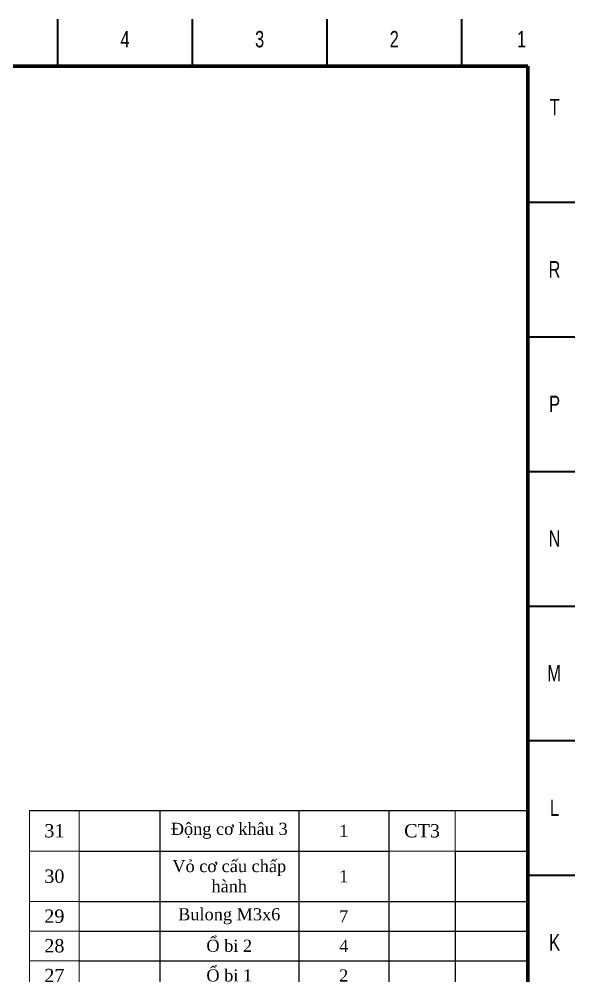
# Model space of a CAD drawing. Header units: millimetres. Extents: x 2 to 1187, y 2 to 839.
# Drawn here: x 980.1 to 1186.5, y 483.1 to 838.5 of the extents above; entities that cross this region are included whole.
import ezdxf

# ---------------------------------------------------------------- set-up
doc = ezdxf.new("R2010")
doc.units = ezdxf.units.MM
doc.styles.add('SLDTEXTSTYLE0', font='TXT', dxfattribs={"width": 0.75})

# ---------------------------------------------------------------- blocks, each defined once
blk = doc.blocks.new('*T38')
at = {"color": 0, "linetype": 'ByBlock', "lineweight": -2, "transparency": 16777216}
for p, q in [((0, 0), (185, 0)), ((48.36, 0), (48.36, -418.34)), ((99.93, 0), (99.93, -418.34)), ((133.39, 0), (133.39, -418.34)), ((185, 0), (185, -418.34)), ((18.41, -15.02), (133.39, -15.02)), ((158.08, -15.02), (185, -15.02)), ((158.08, -15.02), (158.08, -96.74)), ((18.41, -33.74), (185, -33.74)), ((18.41, -44.74), (185, -44.74)), ((18.41, -55.74), (185, -55.74)), ((18.41, -66.74), (185, -66.74)), ((18.41, -81.74), (185, -81.74)), ((18.41, -96.74), (185, -96.74)), ((18.41, -111.74), (133.39, -111.74)), ((158.08, -111.74), (185, -111.74)), ((18.41, -122.74), (133.39, -122.74)), ((158.08, -122.74), (185, -122.74)), ((158.08, -122.74), (158.08, -185.74)), ((18.41, -133.74), (185, -133.74)), ((18.41, -148.74), (185, -148.74)), ((18.41, -159.74), (185, -159.74)), ((18.41, -170.74), (185, -170.74)), ((18.41, -185.74), (185, -185.74)), ((18.41, -200.74), (133.39, -200.74)), ((158.08, -200.74), (185, -200.74)), ((158.08, -200.74), (158.08, -218.71)), ((18.41, -218.71), (185, -218.71)), ((18.41, -229.71), (133.39, -229.71)), ((158.08, -229.71), (185, -229.71)), ((18.41, -240.71), (133.39, -240.71)), ((158.08, -240.71), (185, -240.71)), ((158.08, -240.71), (158.08, -255.79)), ((18.41, -255.79), (185, -255.79)), ((18.41, -271.11), (133.39, -271.11)), ((158.08, -271.11), (185, -271.11)), ((18.41, -282.11), (133.39, -282.11)), ((158.08, -282.11), (185, -282.11)), ((18.41, -293.11), (133.39, -293.11)), ((158.08, -293.11), (185, -293.11)), ((158.08, -293.11), (158.08, -309.28)), ((18.41, -309.28), (185, -309.28)), ((18.41, -320.28), (133.39, -320.28)), ((158.08, -320.28), (185, -320.28)), ((158.08, -320.28), (158.08, -331.28)), ((18.41, -331.28), (185, -331.28)), ((18.41, -346.3), (133.39, -346.3)), ((158.08, -346.3), (185, -346.3)), ((158.08, -346.3), (158.08, -357.3)), ((18.41, -357.3), (185, -357.3)), ((18.41, -372.32), (133.39, -372.32)), ((158.08, -372.32), (185, -372.32)), ((158.08, -372.32), (158.08, -387.4)), ((18.41, -387.4), (185, -387.4)), ((18.41, -398.4), (133.39, -398.4)), ((158.08, -398.4), (185, -398.4)), ((158.08, -398.4), (158.08, -418.34)), ((0, -407.99), (0, -418.34)), ((18.41, -407.99), (185, -407.99)), ((18.41, -407.99), (18.41, -418.34)), ((0, -418.34), (185, -418.34))]:
    blk.add_line(p, q, dxfattribs=at)
at = {"linetype": 'ByBlock', "lineweight": 15, "transparency": 16777216}
for p, q in [((0, 0), (0, -407.99)), ((18.41, 0), (18.41, -407.99)), ((158.08, 0), (158.08, -15.02)), ((0, -15.02), (18.41, -15.02)), ((133.39, -15.02), (158.08, -15.02)), ((0, -33.74), (18.41, -33.74)), ((0, -44.74), (18.41, -44.74)), ((0, -55.74), (18.41, -55.74)), ((0, -66.74), (18.41, -66.74)), ((0, -81.74), (18.41, -81.74)), ((0, -96.74), (18.41, -96.74)), ((158.08, -96.74), (158.08, -122.74)), ((0, -111.74), (18.41, -111.74)), ((133.39, -111.74), (158.08, -111.74)), ((0, -122.74), (18.41, -122.74)), ((133.39, -122.74), (158.08, -122.74)), ((0, -133.74), (18.41, -133.74)), ((0, -148.74), (18.41, -148.74)), ((0, -159.74), (18.41, -159.74)), ((0, -170.74), (18.41, -170.74)), ((0, -185.74), (18.41, -185.74)), ((158.08, -185.74), (158.08, -200.74)), ((0, -200.74), (18.41, -200.74)), ((133.39, -200.74), (158.08, -200.74)), ((0, -218.71), (18.41, -218.71)), ((158.08, -218.71), (158.08, -240.71)), ((0, -229.71), (18.41, -229.71)), ((133.39, -229.71), (158.08, -229.71)), ((0, -240.71), (18.41, -240.71)), ((133.39, -240.71), (158.08, -240.71)), ((0, -255.79), (18.41, -255.79)), ((158.08, -255.79), (158.08, -293.11)), ((0, -271.11), (18.41, -271.11)), ((133.39, -271.11), (158.08, -271.11)), ((0, -282.11), (18.41, -282.11)), ((133.39, -282.11), (158.08, -282.11)), ((0, -293.11), (18.41, -293.11)), ((133.39, -293.11), (158.08, -293.11)), ((0, -309.28), (18.41, -309.28)), ((158.08, -309.28), (158.08, -320.28)), ((0, -320.28), (18.41, -320.28)), ((133.39, -320.28), (158.08, -320.28)), ((0, -331.28), (18.41, -331.28)), ((158.08, -331.28), (158.08, -346.3)), ((0, -346.3), (18.41, -346.3)), ((133.39, -346.3), (158.08, -346.3)), ((0, -357.3), (18.41, -357.3)), ((158.08, -357.3), (158.08, -372.32)), ((0, -372.32), (18.41, -372.32)), ((133.39, -372.32), (158.08, -372.32)), ((0, -387.4), (18.41, -387.4)), ((158.08, -387.4), (158.08, -398.4)), ((0, -398.4), (18.41, -398.4)), ((133.39, -398.4), (158.08, -398.4)), ((0, -407.99), (18.41, -407.99))]:
    blk.add_line(p, q, dxfattribs=at)
at = {"color": 0, "transparency": 16777216}
for s, insert, char_height, width, attachment_point in [('{\\fTimes New Roman|b0|i0|c0|p18;31}', (9.2, -7.51), 4.9389, 15.4067, 5), ('{\\fTimes New Roman|b0|i0|c0|p18;Động cơ khâu 3}', (74.14, -7.51), 4.5, 48.5728, 5), ('{\\fTimes New Roman|b0|i0|c0|p18;1}', (116.66, -7.51), 4.5, 30.4569, 5), ('{\\fTimes New Roman|b0|i0|c0|p18;CT3}', (145.73, -7.51), 4.9389, 21.6957, 5), ('{\\fTimes New Roman|b0|i0|c0|p18;Vỏ cơ cấu chấp hành}', (74.14, -24.38), 4.5, 48.5728, 5), ('{\\fTimes New Roman|b0|i0|c0|p18;30}', (9.2, -24.38), 4.9389, 15.4067, 5), ('{\\fTimes New Roman|b0|i0|c0|p18;1}', (116.66, -24.38), 4.5, 30.4569, 5), ('{\\fTimes New Roman|b0|i0|c0|p18;29}', (9.2, -39.24), 4.9389, 15.4067, 5), ('{\\fTimes New Roman|b0|i0|c0|p18;Bulong M3x6}', (74.14, -39.24), 4.5, 48.5728, 5), ('{\\fTimes New Roman|b0|i0|c0|p18;7}', (116.66, -39.24), 4.5, 30.4569, 5), ('{\\fTimes New Roman|b0|i0|c0|p18;28}', (9.2, -50.24), 4.9389, 15.4067, 5), ('{\\fTimes New Roman|b0|i0|c0|p18;Ổ bi 2}', (74.14, -50.24), 4.5, 48.5728, 5), ('{\\fTimes New Roman|b0|i0|c0|p18;4}', (116.66, -50.24), 4.5, 30.4569, 5), ('{\\fTimes New Roman|b0|i0|c0|p18;27}', (9.2, -61.24), 4.9389, 15.4067, 5), ('{\\fTimes New Roman|b0|i0|c0|p18;Ổ bi 1}', (74.14, -61.24), 4.5, 48.5728, 5), ('{\\fTimes New Roman|b0|i0|c0|p18;2}', (116.66, -61.24), 4.5, 30.4569, 5), ('{\\fTimes New Roman|b0|i0|c0|p18;Bulong M3x40}', (74.14, -74.24), 4.5, 48.5728, 5), ('{\\fTimes New Roman|b0|i0|c0|p18;26}', (9.2, -74.24), 4.9389, 15.4067, 5), ('{\\fTimes New Roman|b0|i0|c0|p18;8}', (116.66, -74.24), 4.5, 30.4569, 5), ('{\\fTimes New Roman|b0|i0|c0|p18;25}', (9.2, -89.24), 4.9389, 15.4067, 5), ('{\\fTimes New Roman|b0|i0|c0|p18;Bulong M3x35}', (74.14, -89.24), 4.5, 48.5728, 5), ('{\\fTimes New Roman|b0|i0|c0|p18;5}', (116.66, -89.24), 4.5, 30.4569, 5), ('{\\fTimes New Roman|b0|i0|c0|p18;24}', (9.2, -104.24), 4.9389, 15.4067, 5), ('{\\fTimes New Roman|b0|i0|c0|p18;Bulong M4x45}', (74.14, -104.24), 4.5, 48.5728, 5), ('{\\fTimes New Roman|b0|i0|c0|p18;2}', (116.66, -104.24), 4.5, 30.4569, 5), ('{\\fTimes New Roman|b0|i0|c0|p18;CT3}', (145.73, -104.24), 4.9389, 21.6957, 5), ('{\\fTimes New Roman|b0|i0|c0|p18;23}', (9.2, -117.24), 4.9389, 15.4067, 5), ('{\\fTimes New Roman|b0|i0|c0|p18;Vỏ Khâu 2-2}', (74.14, -117.24), 4.5, 48.5728, 5), ('{\\fTimes New Roman|b0|i0|c0|p18;1}', (116.66, -117.24), 4.5, 30.4569, 5), ('{\\fTimes New Roman|b0|i0|c0|p18;CT3}', (145.73, -117.24), 4.9389, 21.6957, 5), ('{\\fTimes New Roman|b0|i0|c0|p18;22}', (9.2, -128.24), 4.9389, 15.4067, 5), ('{\\fTimes New Roman|b0|i0|c0|p18;Vỏ Khâu 2-1}', (74.14, -128.24), 4.5, 48.5728, 5), ('{\\fTimes New Roman|b0|i0|c0|p18;1}', (116.66, -128.24), 4.5, 30.4569, 5), ('{\\fTimes New Roman|b0|i0|c0|p18;Bulong M4x12}', (74.14, -141.24), 4.5, 48.5728, 5), ('{\\fTimes New Roman|b0|i0|c0|p18;21}', (9.2, -141.24), 4.9389, 15.4067, 5), ('{\\fTimes New Roman|b0|i0|c0|p18;1}', (116.66, -141.24), 4.5, 30.4569, 5), ('{\\fTimes New Roman|b0|i0|c0|p18;20}', (9.2, -154.24), 4.9389, 15.4067, 5), ('{\\fTimes New Roman|b0|i0|c0|p18;Bulong M3x8}', (74.14, -154.24), 4.5, 48.5728, 5), ('{\\fTimes New Roman|b0|i0|c0|p18;6}', (116.66, -154.24), 4.5, 30.4569, 5), ('{\\fTimes New Roman|b0|i0|c0|p18;19}', (9.2, -165.24), 4.9389, 15.4067, 5), ('{\\fTimes New Roman|b0|i0|c0|p18;Bulong M4x10}', (74.14, -165.24), 4.5, 48.5728, 5), ('{\\fTimes New Roman|b0|i0|c0|p18;12}', (116.66, -165.24), 4.5, 30.4569, 5), ('{\\fTimes New Roman|b0|i0|c0|p18;18}', (9.2, -178.24), 4.9389, 15.4067, 5), ('{\\fTimes New Roman|b0|i0|c0|p18;Bulong M3x20}', (74.14, -178.24), 4.5, 48.5728, 5), ('{\\fTimes New Roman|b0|i0|c0|p18;4}', (116.66, -178.24), 4.5, 30.4569, 5), ('{\\fTimes New Roman|b0|i0|c0|p18;17}', (9.2, -193.24), 4.9389, 15.4067, 5), ('{\\fTimes New Roman|b0|i0|c0|p18;Bulong M4x16}', (74.14, -193.24), 4.5, 48.5728, 5), ('{\\fTimes New Roman|b0|i0|c0|p18;4}', (116.66, -193.24), 4.5, 30.4569, 5), ('{\\fTimes New Roman|b0|i0|c0;C45', (145.73, -193.24), 4.9389, 21.6957, 5), ('{\\fTimes New Roman|b0|i0|c0|p18;Mặt bích gắn động cơ khâu 1}', (74.14, -209.73), 4.5, 48.5728, 5), ('{\\fTimes New Roman|b0|i0|c0|p18;16}', (9.2, -209.73), 4.9389, 15.4067, 5), ('{\\fTimes New Roman|b0|i0|c0|p18;4}', (116.66, -209.73), 4.5, 30.4569, 5), ('{\\fTimes New Roman|b0|i0|c0|p18;15}', (9.2, -224.21), 4.9389, 15.4067, 5), ('{\\fTimes New Roman|b0|i0|c0|p18;Xilanh kẹp}', (74.14, -224.21), 4.5, 48.5728, 5), ('{\\fTimes New Roman|b0|i0|c0|p18;1}', (116.66, -224.21), 4.5, 30.4569, 5), ('{\\fTimes New Roman|b0|i0|c0;C45', (145.73, -224.21), 4.9389, 21.6957, 5), ('{\\fTimes New Roman|b0|i0|c0|p18;14}', (9.2, -235.21), 4.9389, 15.4067, 5), ('{\\fTimes New Roman|b0|i0|c0|p18;Khâu 3}', (74.14, -235.21), 4.5, 48.5728, 5), ('{\\fTimes New Roman|b0|i0|c0|p18;1}', (116.66, -235.21), 4.5, 30.4569, 5), ('{\\fTimes New Roman|b0|i0|c0;C45', (145.73, -235.21), 4.9389, 21.6957, 5), ('{\\fTimes New Roman|b0|i0|c0|p18;Trục khớp 3}', (74.14, -248.25), 4.5, 48.5728, 5), ('{\\fTimes New Roman|b0|i0|c0|p18;Inox 420}', (145.73, -242.21), 4.5, 21.6957, 2), ('{\\fTimes New Roman|b0|i0|c0|p18;13}', (9.2, -248.25), 4.9389, 15.4067, 5), ('{\\fTimes New Roman|b0|i0|c0|p18;1}', (116.66, -248.25), 4.5, 30.4569, 5), ('{\\fTimes New Roman|b0|i0|c0|p18;Vòng chặn động cơ khâu 3}', (74.14, -263.45), 4.5, 48.5728, 5), ('{\\fTimes New Roman|b0|i0|c0|p18;12}', (9.2, -263.45), 4.9389, 15.4067, 5), ('{\\fTimes New Roman|b0|i0|c0|p18;1}', (116.66, -263.45), 4.5, 30.4569, 5), ('{\\fTimes New Roman|b0|i0|c0;C45', (145.73, -263.45), 4.9389, 21.6957, 5), ('{\\fTimes New Roman|b0|i0|c0|p18;11}', (9.2, -276.61), 4.9389, 15.4067, 5), ('{\\fTimes New Roman|b0|i0|c0|p18;Khâu 2}', (74.14, -276.61), 4.5, 48.5728, 5), ('{\\fTimes New Roman|b0|i0|c0|p18;1}', (116.66, -276.61), 4.5, 30.4569, 5), ('{\\fTimes New Roman|b0|i0|c0|p18;CT3}', (145.73, -276.61), 4.9389, 21.6957, 5), ('{\\fTimes New Roman|b0|i0|c0|p18;10}', (9.2, -287.61), 4.9389, 15.4067, 5), ('{\\fTimes New Roman|b0|i0|c0|p18;Vỏ khâu 1.2}', (74.14, -287.61), 4.5, 48.5728, 5), ('{\\fTimes New Roman|b0|i0|c0|p18;1}', (116.66, -287.61), 4.5, 30.4569, 5), ('{\\fTimes New Roman|b0|i0|c0|p18;CT3}', (145.73, -287.61), 4.9389, 21.6957, 5), ('{\\fTimes New Roman|b0|i0|c0|p18;Vòng chặn động cơ khâu 2}', (74.14, -301.19), 4.5, 48.5728, 5), ('{\\fTimes New Roman|b0|i0|c0|p18;Inox 420}', (145.73, -294.61), 4.5, 21.6957, 2), ('{\\fTimes New Roman|b0|i0|c0|p18;9}', (9.2, -301.19), 4.9389, 15.4067, 5), ('{\\fTimes New Roman|b0|i0|c0|p18;1}', (116.66, -301.19), 4.5, 30.4569, 5), ('{\\fTimes New Roman|b0|i0|c0|p18;8}', (9.2, -314.78), 4.9389, 15.4067, 5), ('{\\fTimes New Roman|b0|i0|c0|p18;Vòng Chữ C2}', (74.14, -314.78), 4.5, 48.5728, 5), ('{\\fTimes New Roman|b0|i0|c0|p18;1}', (116.66, -314.78), 4.5, 30.4569, 5), ('{\\fTimes New Roman|b0|i0|c0;C45', (145.73, -314.78), 4.9389, 21.6957, 5), ('{\\fTimes New Roman|b0|i0|c0|p18;7}', (9.2, -325.78), 4.9389, 15.4067, 5), ('{\\fTimes New Roman|b0|i0|c0|p18;Trục khớp 2}', (74.14, -325.78), 4.5, 48.5728, 5), ('{\\fTimes New Roman|b0|i0|c0|p18;1}', (116.66, -325.78), 4.5, 30.4569, 5), ('{\\fTimes New Roman|b0|i0|c0|p18;6}', (9.2, -338.79), 4.9389, 15.4067, 5), ('{\\fTimes New Roman|b0|i0|c0|p18;Động cơ khâu 1}', (74.14, -338.79), 4.5, 48.5728, 5), ('{\\fTimes New Roman|b0|i0|c0|p18;1}', (116.66, -338.79), 4.5, 30.4569, 5), ('{\\fTimes New Roman|b0|i0|c0|p18;CT3}', (145.73, -338.79), 4.9389, 21.6957, 5), ('{\\fTimes New Roman|b0|i0|c0|p18;5}', (9.2, -351.8), 4.9389, 15.4067, 5), ('{\\fTimes New Roman|b0|i0|c0|p18;Vỏ khâu 1.1}', (74.14, -351.8), 4.5, 48.5728, 5), ('{\\fTimes New Roman|b0|i0|c0|p18;1}', (116.66, -351.8), 4.5, 30.4569, 5), ('{\\fTimes New Roman|b0|i0|c0|p18;4}', (9.2, -364.81), 4.9389, 15.4067, 5), ('{\\fTimes New Roman|b0|i0|c0|p18;Động cơ khâu 2}', (74.14, -364.81), 4.5, 48.5728, 5), ('{\\fTimes New Roman|b0|i0|c0;C45', (145.73, -364.81), 4.9389, 21.6957, 5), ('{\\fTimes New Roman|b0|i0|c0|p18;1}', (116.66, -364.81), 4.5, 30.4569, 5), ('{\\fTimes New Roman|b0|i0|c0|p18;Inox 420}', (145.73, -373.82), 4.5, 21.6957, 2), ('{\\fTimes New Roman|b0|i0|c0|p18;3}', (9.2, -379.86), 4.9389, 15.4067, 5), ('{\\fTimes New Roman|b0|i0|c0|p18;Khâu 1}', (74.14, -379.86), 4.5, 48.5728, 5), ('{\\fTimes New Roman|b0|i0|c0|p18;1}', (116.66, -379.86), 4.5, 30.4569, 5), ('{\\fTimes New Roman|b0|i0|c0|p18;2}', (9.2, -392.9), 4.9389, 15.4067, 5), ('{\\fTimes New Roman|b0|i0|c0|p18;Vòng Chữ C1}', (74.14, -392.9), 4.5, 48.5728, 5), ('{\\fTimes New Roman|b0|i0|c0|p18;1}', (116.66, -392.9), 4.5, 30.4569, 5), ('{\\fTimes New Roman|b0|i0|c0;C45', (145.73, -392.9), 4.9389, 21.6957, 5), ('{\\fTimes New Roman|b0|i0|c0|p18;1}', (9.2, -403.2), 4.9389, 15.4067, 5), ('{\\fTimes New Roman|b0|i0|c0|p18;Đế robot}', (74.14, -403.2), 4.5, 48.5728, 5), ('{\\fTimes New Roman|b0|i0|c0|p18;1}', (116.66, -403.2), 4.5, 30.4569, 5), ('{\\fTimes New Roman|b0|i0|c0|p18;STT}', (9.2, -413.17), 4.5, 15.4067, 5), ('{\\fTimes New Roman|b0|i0|c0|p18;Ký hiệu}', (33.38, -413.17), 4.5, 26.9502, 5), ('{\\fTimes New Roman|b0|i0|c0|p18;Tên chi tiết máy}', (74.14, -413.17), 4.5, 48.5728, 5), ('{\\fTimes New Roman|b0|i0|c0|p18;Số lượng}', (116.66, -409.49), 4.5, 30.4569, 2), ('{\\fTimes New Roman|b0|i0|c0|p18;Vật liệu}', (145.73, -413.17), 4.5, 21.6957, 5), ('{\\fTimes New Roman|b0|i0|c0|p18;Ghi chú}', (171.54, -413.17), 4.5, 23.9177, 5)]:
    blk.add_mtext(s, dxfattribs=dict(at, insert=insert, char_height=char_height, width=width, attachment_point=attachment_point))

msp = doc.modelspace()

# ---------------------------------------------------------------- linework, layer by layer
at = {"color": 7, "linetype": 'Continuous', "lineweight": 35}
for p, q in [((994.5, 821), (994.5, 838.5)), ((1044.5, 821), (1044.5, 838.5)), ((1094.5, 821), (1094.5, 838.5)), ((1144.5, 821), (1144.5, 838.5)), ((1169, 770.5), (1186.5, 770.5)), ((1169, 720.5), (1186.5, 720.5)), ((1169, 670.5), (1186.5, 670.5)), ((1169, 620.5), (1186.5, 620.5)), ((1169, 570.5), (1186.5, 570.5)), ((1169, 520.5), (1186.5, 520.5))]:
    msp.add_line(p, q, dxfattribs=at)
at = {"color": 7, "linetype": 'Continuous', "lineweight": 70}
for p, q in [((20, 821), (1169, 821)), ((1169, 821), (1169, 20))]:
    msp.add_line(p, q, dxfattribs=at)

# ---------------------------------------------------------------- block references
msp.add_blockref('*T38', (984.015083, 544.491504))

# ---------------------------------------------------------------- texts
at = {"color": 7, "linetype": 'Continuous', "lineweight": 0, "char_height": 6.096, "attachment_point": 2, "style": 'SLDTEXTSTYLE0'}
for s, insert in [('4', (1019.438617, 834.11369)), ('3', (1069.438617, 834.11369)), ('2', (1119.438617, 834.11369)), ('1', (1166.688617, 834.11369)), ('T', (1178.983067, 808.86369)), ('R', (1178.913217, 748.61369)), ('P', (1178.976717, 698.61369)), ('N', (1178.947083, 648.61369)), ('M', (1178.79045, 598.61369)), ('L', (1178.934383, 548.61369)), ('K', (1178.98095, 498.61369))]:
    msp.add_mtext(s, dxfattribs=dict(at, insert=insert))

doc.saveas('drawing.dxf')
